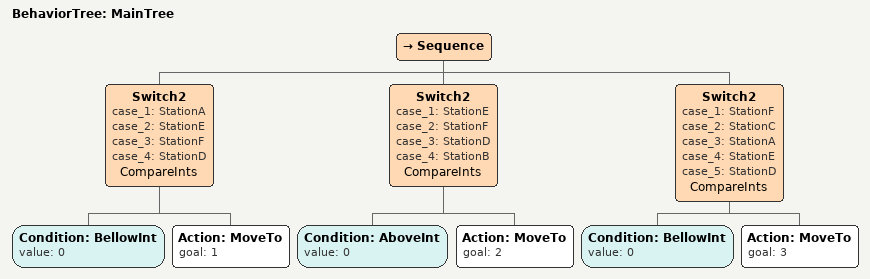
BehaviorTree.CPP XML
<root main_tree_to_execute="MainTree">
    <BehaviorTree ID="MainTree">
        <Sequence>
           ; Visit StationA, StationE, StationF, StationD in sequence
            <Switch2 case_1="StationA" case_2="StationE" case_3="StationF" case_4="StationD" name="CompareInts">
                <Condition ID="BellowInt" value="0" />
                <Action ID="MoveTo" goal="1" />
            </Switch2>
            <Switch2 case_1="StationE" case_2="StationF" case_3="StationD" case_4="StationB" name="CompareInts">
                <Condition ID="AboveInt" value="0" />
                <Action ID="MoveTo" goal="2" />
            </Switch2>
            <Switch2 case_1="StationF" case_2="StationC" case_3="StationA" case_4="StationE" case_5="StationD" name="CompareInts">
                <Condition ID="BellowInt" value="0" />
                <Action ID="MoveTo" goal="3" />
            </Switch2>
        </Sequence>
    </BehaviorTree>
</root>
